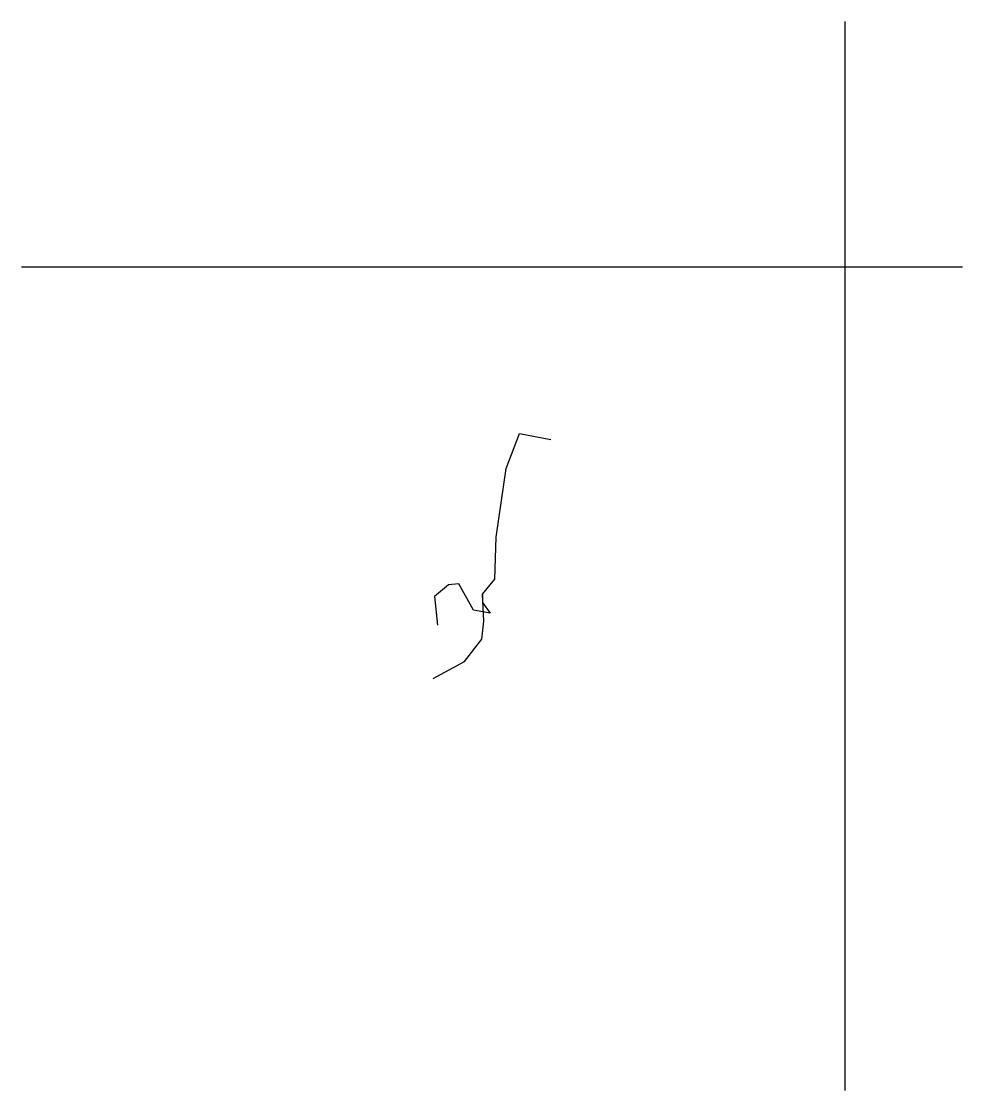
# Model space of a CAD drawing. Extents: x 0 to 114, y 0 to 130.
import ezdxf

# ---------------------------------------------------------------- set-up
doc = ezdxf.new("R2010")
doc.units = 0
doc.layers.add('CentreLine', color=5, linetype='CONTINUOUS')
doc.layers.add('Grid', color=7, linetype='CONTINUOUS')

msp = doc.modelspace()

# ---------------------------------------------------------------- linework, layer by layer
at = {"layer": 'CentreLine'}
for p, q in [((58.83, 75.52), (60.46, 79.77, 1.93)), ((60.46, 79.77, 1.93), (64.25, 79.03, 1.52)), ((57.65, 67.17, 0.14), (58.83, 75.52)), ((57.48, 62.09, 4.88), (57.65, 67.17, 0.14)), ((51.85, 61.38, 18.37), (50.15, 59.95, 31.01)), ((53.1, 61.49, 14.94), (51.85, 61.38, 18.37)), ((54.87, 58.3, 11.16), (53.1, 61.49, 14.94)), ((55.98, 60.24, 7.11), (57.48, 62.09, 4.88)), ((50.15, 59.95, 31.01), (50.51, 56.48, 32.64)), ((55.98, 60.24, 7.11), (55.96, 59.25, 7.12)), ((56.15, 56.99, 6.65), (55.98, 60.24, 7.11)), ((55.96, 59.25, 7.12), (56.91, 57.94, 7.27)), ((56.91, 57.94, 7.27), (54.87, 58.3, 11.16)), ((55.88, 54.78, 8.21), (56.15, 56.99, 6.65)), ((53.77, 52.09, 9.66), (55.88, 54.78, 8.21)), ((50, 50, 15.82), (53.77, 52.09, 9.66)), ((50, 50, 25.01), (50, 50, 34.31)), ((50, 50, 25.01), (50, 50, 15.82))]:
    msp.add_line(p, q, dxfattribs=at)
at = {"layer": 'Grid'}
for p, q in [((100, 0), (100, 129.77)), ((0, 100), (114.25, 100))]:
    msp.add_line(p, q, dxfattribs=at)

doc.saveas('drawing.dxf')
